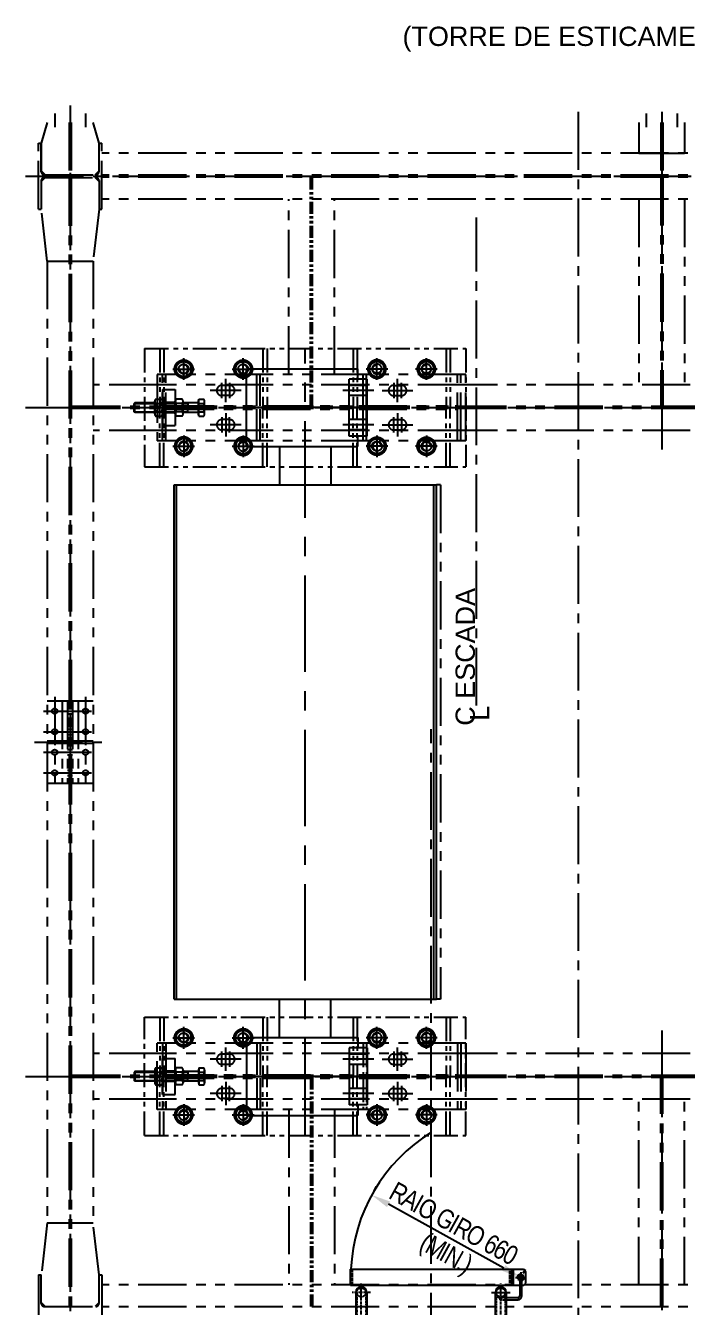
# Model space of a CAD drawing. Header units: millimetres. Extents: x -16232 to 52632, y -3739 to 20678.
# Drawn here: x 3673 to 6246, y 2635 to 7618 of the extents above; entities that cross this region are included whole.
import ezdxf
from ezdxf.enums import TextEntityAlignment as Align

# ---------------------------------------------------------------- set-up
doc = ezdxf.new("R2010")
doc.units = ezdxf.units.MM
doc.header["$LTSCALE"] = 300
doc.header["$MEASUREMENT"] = 0
for name, pattern in [('CENTER', [2, 1.25, -0.25, 0.25, -0.25]), ('CENTER2', [1.125, 0.75, -0.125, 0.125, -0.125]), ('HIDDEN', [0.375, 0.25, -0.125]), ('PHANTOM2', [1.25, 0.625, -0.125, 0.125, -0.125, 0.125, -0.125])]:
    doc.linetypes.add(name, pattern=pattern)
for name, color, linetype in [('CENTRO', 1, 'CENTER'), ('EM-PJ-CENTRO', 10, 'CENTER2'), ('EM-PJ-CONTORNO', 3, 'Continuous'), ('EM-PJ-COTA', 7, 'Continuous'), ('EM-PJ-FANTASMA', 8, 'PHANTOM2'), ('EM-PJ-FINA', 1, 'Continuous'), ('EM-PJ-HACHURA', 8, 'Continuous'), ('EM-PJ-TEXTO', 7, 'Continuous'), ('EM-PJ-TRACEJADA', 1, 'HIDDEN'), ('FINA', 8, 'Continuous')]:
    doc.layers.add(name, color=color, linetype=linetype)
doc.styles.add('PADRAO ANGLO', font='arial.ttf')
doc.dimstyles.new('COTAS-ANGLO-PADRÃO', dxfattribs={"dimscale": 30, "dimtxt": 2.5, "dimasz": 2.5, "dimexe": 1.25, "dimexo": 0.625, "dimtad": 1, "dimtxsty": 'PADRAO ANGLO', "dimcen": 2.5, "dimclrd": 256, "dimclre": 256, "dimclrt": 256, "dimadec": 0, "dimazin": 0, "dimtfac": 1, "dimtmove": 0, "dimatfit": 0, "dimfxl": 1, "dimarcsym": 0})

# ---------------------------------------------------------------- blocks, each defined once
blk = doc.blocks.new('A$C62dba0e9')
at = {"layer": 'EM-PJ-FANTASMA'}
for p, q in [((-33.3, 0), (33.3, 0)), ((0, -33.3), (0, 33.3))]:
    blk.add_line(p, q, dxfattribs=at)
blk.add_lwpolyline([(-23, -13.3), (0, -26.6), (23, -13.3), (23, 13.3), (0, 26.6), (-23, 13.3)], close=True, dxfattribs=at)
for radius in [28, 23, 15]:
    blk.add_circle((0, 0), radius, dxfattribs=at)
blk.add_arc((0, 0), 13, 180, 90, dxfattribs=at)
blk = doc.blocks.new('*D42')
at = {"layer": 'Defpoints', "color": 0, "transparency": 16777216}
for p in [(5018.3, 3071.6), (5018.3, 3071.6), (5598, 2751)]:
    blk.add_point(p, dxfattribs=at)
at = {"layer": 'EM-PJ-COTA', "lineweight": -2, "transparency": 16777216}
for p, q in [((5027.4, 3088.1), (5036.5, 3104.5)), ((5532.4, 2787.3), (5084, 3035.3)), ((5607.1, 2767.4), (5616.2, 2783.8))]:
    blk.add_line(p, q, dxfattribs=at)
at = {"layer": 'EM-PJ-COTA', "transparency": 16777216}
for points in [[(5090, 3046.3), (5077.9, 3024.4), (5018.3, 3071.6)], [(5538.4, 2798.3), (5526.3, 2776.4), (5598, 2751)]]:
    blk.add_solid(points, dxfattribs=at)
at = {"layer": 'EM-PJ-COTA', "transparency": 16777216, "char_height": 75, "attachment_point": 5, "rotation": 331.0518, "style": 'PADRAO ANGLO'}
for s, insert in [('{\\W0.8;\\T0.9;RAIO GIRO 660', (5336, 2961.7)), ('{\\W0.8;\\T0.9;   (MIN.)}}', (5275.3, 2851.9))]:
    blk.add_mtext(s, dxfattribs=dict(at, insert=insert))
blk = doc.blocks.new('A$C1EAA2A16')
for p, q in [((-1000, 510), (1000, 510)), ((-1000, 510), (-1000, -510)), ((-1000, 500), (1000, 500)), ((1000, 510), (1000, -510)), ((-1148.5, 228.9), (-1451.5, 228.9)), ((-1451.5, 228.9), (-1451.5, -204.6)), ((-1148.5, 228.9), (-1148.5, -204.6)), ((1148.5, 228.9), (1451.5, 228.9)), ((1148.5, 228.9), (1148.5, -204.6)), ((1451.5, 228.9), (1451.5, -204.6)), ((-1148.5, 100), (-1000, 100)), ((1148.5, 100), (1000, 100)), ((-1366.7, -266.3), (-1366.7, -146.3)), ((-1233.3, -266.3), (-1233.3, -146.3)), ((-1148.5, -100), (-1000, -100)), ((1148.5, -100), (1000, -100)), ((1233.3, -266.3), (1233.3, -146.3)), ((1366.7, -266.3), (1366.7, -146.3)), ((-1189, -171.3), (-1411, -171.3)), ((-1411, -241.3), (-1411, -171.3)), ((-1386.7, -241.3), (-1386.7, -171.3)), ((-1346.7, -241.3), (-1346.7, -171.3)), ((-1253.4, -241.3), (-1253.4, -171.3)), ((-1213.3, -241.3), (-1213.3, -171.3)), ((-1189, -241.3), (-1189, -171.3)), ((1189, -171.3), (1411, -171.3)), ((1189, -241.3), (1189, -171.3)), ((1213.3, -241.3), (1213.3, -171.3)), ((1253.3, -241.3), (1253.3, -171.3)), ((1346.6, -241.3), (1346.6, -171.3)), ((1386.7, -241.3), (1386.7, -171.3)), ((1411, -241.3), (1411, -171.3)), ((-1411, -204.6), (-1451.5, -204.6)), ((-1189, -241.3), (-1411, -241.3)), ((-1148.5, -204.6), (-1189, -204.6)), ((1148.5, -204.6), (1189, -204.6)), ((1189, -241.3), (1411, -241.3)), ((1411, -204.6), (1451.5, -204.6)), ((-1000, -500), (1000, -500)), ((-1000, -510), (1000, -510))]:
    blk.add_line(p, q)
at = {"layer": 'CENTRO'}
for p, q in [((-1300, -291.3), (-1300, 278.9)), ((1300, -291.3), (1300, 278.9)), ((-1527.8, 0), (1527.8, 0))]:
    blk.add_line(p, q, dxfattribs=at)
blk = doc.blocks.new('*D136')
at = {"layer": 'Defpoints', "color": 0, "transparency": 16777216}
for p in [(5175.1, 2434.8), (5175.1, 2434.8), (5675.1, 2434.8)]:
    blk.add_point(p, dxfattribs=at)
at = {"layer": 'EM-PJ-COTA', "lineweight": -2, "transparency": 16777216}
for p, q in [((5175.1, 2453.5), (5175.1, 2472.3)), ((5675.1, 2453.5), (5675.1, 2472.3)), ((5600.1, 2434.8), (5250.1, 2434.8))]:
    blk.add_line(p, q, dxfattribs=at)
at = {"layer": 'EM-PJ-COTA', "transparency": 16777216}
for points in [[(5250.1, 2447.3), (5250.1, 2422.3), (5175.1, 2434.8)], [(5600.1, 2447.3), (5600.1, 2422.3), (5675.1, 2434.8)]]:
    blk.add_solid(points, dxfattribs=at)
at = {"layer": 'EM-PJ-COTA', "transparency": 16777216, "insert": (5425.1, 2491.8), "char_height": 75, "attachment_point": 5, "style": 'PADRAO ANGLO'}
blk.add_mtext('500', dxfattribs=at)
blk = doc.blocks.new('A$C87ca2e41')
at = {"layer": 'EM-PJ-HACHURA'}
h = blk.add_hatch(color=256, dxfattribs=at)
h.paths.add_polyline_path([(340.1, 118.2), (348.1, 118.2), (348.1, 126.2, 0.414214)])
h.paths.add_polyline_path([(348.1, 110.3, 0.414214), (356, 118.2), (348.1, 118.2)])
at = {"layer": 'EM-PJ-CENTRO', "ltscale": 0.05}
for p, q in [((327, 118.2), (369.2, 118.2)), ((348.1, 139.3), (348.1, 97.1)), ((-235.8, 60), (-308, 60)), ((-271.9, -358.8), (-271.9, 96.1)), ((234.2, 60), (306.3, 60)), ((270.3, -358.8), (270.3, 96.1)), ((0, -85.1), (0, -928.3)), ((-235.8, -322.7), (-308, -322.7)), ((-253.8, -326.7), (252.2, -326.7)), ((234.2, -322.7), (306.3, -322.7)), ((350, -578.3), (-350, -578.3)), ((0, -578.3), (-247.5, -825.8)), ((0, -578.3), (247.5, -825.8))]:
    blk.add_line(p, q, dxfattribs=at)
at = {"layer": 'EM-PJ-CONTORNO'}
for p, q in [((-313.6, 86.5), (-313.6, 150)), ((-313.6, 150), (358.2, 150)), ((312.4, 150), (312.4, 86.5)), ((320.3, 86.5), (320.3, 150)), ((368.2, 140), (358.2, 150)), ((368.2, 96.5), (368.2, 140)), ((358.2, 86.5), (-313.6, 86.5)), ((-293, 60), (-293, -322.7)), ((-250.8, 60), (-250.8, -358.5)), ((249.2, -358.5), (249.2, 60)), ((291.3, 60), (291.3, -322.7)), ((344.1, 86.5), (344.1, 46.9)), ((352.1, 46.9), (352.1, 86.5)), ((358.2, 86.5), (368.2, 96.5)), ((336.1, 38.9), (291.3, 38.9)), ((291.3, 31), (337.3, 31)), ((-360.9, -295), (-293, -295)), ((-358, -295), (-358, -578.3)), ((-350, -597.4), (-350, -295)), ((-250, -295), (-250.8, -295)), ((-250, -295), (-250, -358.5)), ((291.3, -295), (358, -295)), ((350, -295), (350, -597.4)), ((358, -578.3), (358, -295)), ((-250.8, -317.2), (249.2, -317.2)), ((249.2, -336.2), (-250.8, -336.2)), ((250, -328.6), (250, -358.5)), ((-250.8, -358.5), (-350, -358.5)), ((-250, -358.5), (-313.5, -358.5)), ((350, -358.5), (249.2, -358.5)), ((250, -358.5), (313.5, -358.5)), ((-350, -559.3), (-343.7, -559.3)), ((-343.7, -597.4), (-350, -597.4)), ((-343.7, -559.3), (-343.7, -597.4)), ((343.7, -597.4), (343.7, -559.3)), ((343.7, -559.3), (350, -559.3)), ((350, -597.4), (343.7, -597.4)), ((-261, -812.3), (-256.5, -807.9)), ((-234, -839.3), (-261, -812.3)), ((-256.5, -807.9), (-229.6, -834.8)), ((-229.6, -834.8), (-234, -839.3)), ((229.6, -834.8), (256.5, -807.9)), ((234, -839.3), (229.6, -834.8)), ((261, -812.3), (234, -839.3)), ((256.5, -807.9), (261, -812.3)), ((-19, -928.3), (-19, -922)), ((-19, -922), (19.1, -922)), ((19.1, -928.3), (-19, -928.3)), ((19.1, -922), (19.1, -928.3))]:
    blk.add_line(p, q, dxfattribs=at)
for radius in [10.6, 7.95]:
    blk.add_circle((348.1, 118.2), radius, dxfattribs=at)
for centre, radius, start, end in [((-271.9, 60), 21.1, 0, 180), ((270.3, 60), 21.1, 0, 180), ((336.1, 46.9), 8, 270, 0), ((336.1, 46.9), 16, 274.5308, 0), ((-271.9, -322.7), 21.1, 180, 0), ((270.3, -322.7), 21.1, 180, 0), ((0, -578.3), 358, 180, 0), ((0, -578.3), 350, 180, 0)]:
    blk.add_arc(centre, radius, start, end, dxfattribs=at)
for p in [(-346.9, -559.3), (-346.9, -597.4), (346.9, -559.3), (346.9, -597.4), (-258.7, -810.1), (-231.8, -837), (231.8, -837), (258.7, -810.1), (-19, -925.2), (19.1, -925.2)]:
    blk.add_point(p, dxfattribs=at)
at = {"layer": 'EM-PJ-FANTASMA'}
blk.add_line((631, -225), (631, -209), dxfattribs=at)
at = {"layer": 'EM-PJ-HACHURA'}
for centre, start, end in [((335.2, 114.5), 58.5079, 121.4921), ((334.8, 120.1), 34.5079, 97.4921), ((337.8, 109.6), 82.5079, 145.4921), ((336.7, 125.3), 10.5079, 73.4921), ((342.2, 106.2), 106.5079, 169.4921), ((347.6, 104.9), 130.5079, 193.4921), ((340.6, 129.3), 346.5079, 49.4921), ((353.1, 105.8), 154.5079, 217.4921), ((345.8, 131.4), 322.5079, 25.4921), ((351.3, 131.2), 298.5079, 1.4921), ((357.7, 108.9), 178.5079, 241.4921), ((356.3, 128.7), 274.5079, 337.4921), ((360.6, 113.7), 202.5079, 265.4921), ((359.9, 124.5), 250.5079, 313.4921), ((361.4, 119.1), 226.5079, 289.4921)]:
    blk.add_arc(centre, 4.31, start, end, dxfattribs=at)
at = {"layer": 'EM-PJ-TRACEJADA', "ltscale": 0.05}
for p, q in [((-305.6, 86.5), (-305.6, 150)), ((304.4, 150), (304.4, 86.5)), ((344.1, 108.4), (344.1, 86.5)), ((352.1, 86.5), (352.1, 110)), ((-289.4, 60), (-289.4, -322.7)), ((-254.4, 60), (-254.4, -322.7)), ((252.7, 60), (252.7, -322.7)), ((287.8, 60), (287.8, -322.7)), ((267, 38.9), (267, 31)), ((291.3, 38.9), (267, 38.9)), ((267, 31), (291.3, 31)), ((-250.8, -295), (-252.9, -295)), ((250, -295), (250, -328.6)), ((250, -295), (252.9, -295)), ((-258.8, -316.7), (-250.8, -316.7)), ((-250.8, -336.7), (-258.8, -336.7)), ((-257.9, -342.6), (-257.9, -300)), ((-253.8, -317.2), (-250.8, -317.2)), ((-253.8, -336.2), (-253.8, -317.2)), ((252.2, -320), (-253.8, -320)), ((-253.8, -333.4), (252.2, -333.4)), ((-250.8, -336.2), (-253.8, -336.2)), ((249.2, -316.7), (257.2, -316.7)), ((249.2, -317.2), (252.2, -317.2)), ((252.2, -336.2), (249.2, -336.2)), ((257.2, -336.7), (249.2, -336.7)), ((252.2, -317.2), (252.2, -336.2)), ((257.9, -342.6), (257.9, -300)), ((-358, -358.5), (-350, -358.5)), ((-313.5, -358.5), (-313.5, -355.5)), ((-308.5, -350.5), (-265.9, -350.5)), ((257.2, -350.5), (358, -350.5)), ((308.5, -350.5), (265.9, -350.5)), ((313.5, -358.5), (313.5, -355.5)), ((350, -358.5), (358, -358.5))]:
    blk.add_line(p, q, dxfattribs=at)
for centre in [(-271.9, 60), (270.3, 60), (-271.9, -322.7), (270.3, -322.7)]:
    blk.add_circle(centre, 17.5, dxfattribs=at)
for centre, radius, start, end in [((270.3, 60), 21.1, 180, 0), ((-252.9, -300), 5, 90, 180), ((252.9, -300), 5, 0, 90), ((-265.9, -342.6), 7.94, 270, 0), ((265.9, -342.6), 7.94, 180, 270), ((-308.5, -355.5), 5, 90, 180), ((308.5, -355.5), 5, 0, 90)]:
    blk.add_arc(centre, radius, start, end, dxfattribs=at)
at = {"layer": 'EM-PJ-COTA'}
dim = blk.add_linear_dim(base=(-250.8, -198), p1=(249.2, -198), p2=(-250.8, -198), angle=180, dimstyle='COTAS-ANGLO-PADRÃO', override={"dimscale": 30, "dimdec": 0}, dxfattribs=at)
dim.commit()
dim.dimension.update_dxf_attribs({"geometry": '*D136', "text_midpoint": (-0.8, -198), "dimtype": 128, "insert": (-5426, -2632.8)})

msp = doc.modelspace()

# ---------------------------------------------------------------- linework, layer by layer
at = {"layer": 'EM-PJ-CENTRO'}
for p, q in [((3845.96, 7307.792), (3845.96, 2357.792)), ((5820.96, 7282.792), (5820.96, 2382.792)), ((3672.96, 7032.792), (8464.716, 7032.792)), ((5425.96, 4974.227), (5425.96, 6871.596)), ((5249.93, 1453.419, -1687803.271), (5249.93, 4883.105, -1687803.271))]:
    msp.add_line(p, q, dxfattribs=at)
at = {"layer": 'EM-PJ-FANTASMA'}
for p, q in [((3785.96, 7276.333), (3785.96, 7223.251)), ((3905.96, 7276.333), (3905.96, 7223.251)), ((6085.96, 7276.333), (6085.96, 7223.251)), ((6145.96, 7282.792), (6145.96, 5953.792)), ((6205.96, 7276.333), (6205.96, 7223.251)), ((3756.96, 7241.792), (3733.66, 7160.792)), ((3841.96, 7241.792), (3841.96, 7038.042)), ((3849.96, 7241.792), (3849.96, 7038.042)), ((3958.26, 7160.792), (3934.96, 7241.792)), ((6056.96, 7241.792), (6056.96, 7121.792)), ((6142.11, 7241.792), (6142.11, 7036.642)), ((6149.81, 7241.792), (6149.81, 7036.642)), ((6234.96, 7241.792), (6234.96, 7121.792)), ((3722.96, 6904.792), (3722.96, 7160.792)), ((3722.96, 7160.792), (3733.66, 7160.792)), ((3733.66, 7049.842), (3733.66, 7160.792)), ((3733.66, 7160.792), (3733.66, 7053.042)), ((3958.26, 7049.842), (3958.26, 7160.792)), ((3958.26, 7160.792), (3968.96, 7160.792)), ((3958.26, 7053.042), (3958.26, 7160.792)), ((3968.96, 6904.792), (3968.96, 7160.792)), ((7672.96, 7121.792), (3968.96, 7121.792)), ((6056.96, 7121.792), (6234.96, 7121.792)), ((3733.66, 7053.042), (3748.66, 7038.042)), ((3733.66, 7012.542), (3748.66, 7027.542)), ((3745.46, 7038.042), (3946.46, 7038.042)), ((3745.46, 7027.542), (3946.46, 7027.542)), ((3748.66, 7038.042), (3943.26, 7038.042)), ((3842.11, 7027.542), (3842.11, 2638.042)), ((3849.81, 7027.542), (3849.81, 2638.042)), ((3943.26, 7038.042), (3958.26, 7053.042)), ((3958.26, 7012.542), (3943.26, 7027.542)), ((7672.96, 7036.642), (3968.96, 7036.642)), ((7672.96, 7028.942), (3968.96, 7028.942)), ((6142.11, 7028.942), (6142.11, 6136.642)), ((6149.81, 7028.942), (6149.81, 6136.642)), ((3733.66, 7015.742), (3733.66, 6904.792)), ((3958.26, 7015.742), (3958.26, 6904.792)), ((7672.96, 6943.792), (3968.96, 6943.792)), ((4695.96, 6261.792), (4695.96, 6943.792)), ((4873.96, 6261.792), (4873.96, 6943.792)), ((6056.96, 6943.792), (6056.96, 6221.792)), ((6234.96, 6943.792), (6234.96, 6221.792)), ((3722.96, 6904.792), (3733.66, 6904.792)), ((3756.96, 6702.542), (3733.66, 6904.792)), ((3958.26, 6904.792), (3934.96, 6702.542)), ((3958.26, 6904.792), (3968.96, 6904.792)), ((3756.96, 6702.542), (3756.96, 2963.042)), ((3756.96, 6702.542), (3934.96, 6702.542)), ((3934.96, 6702.542), (3934.96, 2963.042)), ((5384.96, 6261.792), (4184.96, 6261.792)), ((4184.96, 6261.792), (4184.96, 6003.792)), ((4204.96, 6003.792), (4204.96, 6261.792)), ((4217.96, 6003.792), (4217.96, 6261.792)), ((4435.96, 6169.442), (4435.96, 6229.442)), ((4450.96, 6154.442), (4450.96, 6244.442)), ((4465.96, 6229.442), (4465.96, 6169.442)), ((4571.96, 6139.292), (4571.96, 6261.792)), ((4584.96, 6139.292), (4584.96, 6261.792)), ((4984.96, 6139.292), (4984.96, 6261.792)), ((4997.96, 6139.292), (4997.96, 6261.792)), ((5103.96, 6229.442), (5103.96, 6169.442)), ((5118.96, 6154.442), (5118.96, 6244.442)), ((5133.96, 6169.442), (5133.96, 6229.442)), ((5351.96, 6003.792), (5351.96, 6261.792)), ((5364.96, 6003.792), (5364.96, 6261.792)), ((5384.96, 6003.792), (5384.96, 6261.792)), ((4184.96, 6221.792), (3934.96, 6221.792)), ((5384.96, 6221.792), (4184.96, 6221.792)), ((4204.96, 6202.792), (4204.96, 6062.792)), ((4204.96, 6202.792), (4254.96, 6202.792)), ((4254.96, 6202.792), (4254.96, 6062.792)), ((4510.96, 6199.442), (4390.96, 6199.442)), ((4465.96, 6219.442), (4435.96, 6219.442)), ((4465.96, 6179.442), (4435.96, 6179.442)), ((5058.96, 6199.442), (5178.96, 6199.442)), ((5103.96, 6219.442), (5133.96, 6219.442)), ((5103.96, 6179.442), (5133.96, 6179.442)), ((6256.96, 6221.792), (5384.96, 6221.792)), ((3672.96, 6132.792), (7968.96, 6132.792)), ((7792.11, 6136.642), (3849.81, 6136.642)), ((4071.46, 6132.792), (4392.71, 6132.792)), ((4096.992, 6151.792), (4095.21, 6148.705)), ((4095.21, 6116.88), (4095.21, 6148.705)), ((4095.21, 6148.705), (4174.876, 6148.705)), ((4096.992, 6113.792), (4096.992, 6151.792)), ((4174.876, 6151.792), (4096.992, 6151.792)), ((4174.876, 6108.11), (4174.876, 6157.474)), ((4178.312, 6165.701), (4201.524, 6165.701)), ((4178.312, 6149.247), (4201.524, 6149.247)), ((4204.96, 6108.11), (4204.96, 6157.474)), ((4254.96, 6152.792), (4204.96, 6152.792)), ((4254.96, 6151.792), (4204.96, 6151.792)), ((4204.96, 6148.705), (4254.96, 6148.705)), ((4217.96, 6139.292), (5351.96, 6139.292)), ((4254.96, 6108.11), (4254.96, 6157.474)), ((4281.608, 6165.701), (4258.395, 6165.701)), ((4281.608, 6149.247), (4258.395, 6149.247)), ((4285.043, 6108.11), (4285.043, 6157.474)), ((4345.21, 6151.792), (4285.043, 6151.792)), ((4285.043, 6148.705), (4304.043, 6148.705)), ((4304.043, 6148.705), (4305.826, 6151.792)), ((4304.043, 6148.705), (4304.043, 6132.792)), ((4304.043, 6116.88), (4304.043, 6132.792)), ((4345.21, 6105.4), (4345.21, 6160.184)), ((4346.001, 6160.184), (4345.21, 6160.184)), ((4346.001, 6099.883), (4346.001, 6165.701)), ((4346.001, 6165.701), (4365.524, 6165.701)), ((4346.001, 6149.247), (4365.524, 6149.247)), ((4368.96, 6108.11), (4368.96, 6157.474)), ((7792.11, 6128.942), (3849.81, 6128.942)), ((4095.21, 6116.88), (4174.876, 6116.88)), ((4096.992, 6113.792), (4095.21, 6116.88)), ((4174.876, 6113.792), (4096.992, 6113.792)), ((4178.312, 6116.338), (4201.524, 6116.338)), ((4178.312, 6099.883), (4201.524, 6099.883)), ((4204.96, 6116.88), (4254.96, 6116.88)), ((4254.96, 6113.792), (4204.96, 6113.792)), ((4254.96, 6112.792), (4204.96, 6112.792)), ((4217.96, 6126.292), (5351.96, 6126.292)), ((4281.608, 6116.338), (4258.395, 6116.338)), ((4281.608, 6099.883), (4258.395, 6099.883)), ((4285.043, 6116.88), (4304.043, 6116.88)), ((4345.21, 6113.792), (4285.043, 6113.792)), ((4304.043, 6116.88), (4305.826, 6113.792)), ((4346.001, 6105.4), (4345.21, 6105.4)), ((4346.001, 6116.338), (4365.524, 6116.338)), ((4346.001, 6099.883), (4365.524, 6099.883)), ((4435.96, 6096.142), (4435.96, 6036.142)), ((4465.96, 6086.142), (4435.96, 6086.142)), ((4450.96, 6111.142), (4450.96, 6021.142)), ((4465.96, 6036.142), (4465.96, 6096.142)), ((4571.96, 6003.792), (4571.96, 6126.292)), ((4584.96, 6003.792), (4584.96, 6126.292)), ((4984.96, 6003.792), (4984.96, 6126.292)), ((4997.96, 6003.792), (4997.96, 6126.292)), ((5103.96, 6036.142), (5103.96, 6096.142)), ((5103.96, 6086.142), (5133.96, 6086.142)), ((5118.96, 6111.142), (5118.96, 6021.142)), ((5133.96, 6096.142), (5133.96, 6036.142)), ((4184.96, 6043.792), (3934.96, 6043.792)), ((5384.96, 6043.792), (4184.96, 6043.792)), ((4204.96, 6062.792), (4254.96, 6062.792)), ((4510.96, 6066.142), (4390.96, 6066.142)), ((4465.96, 6046.142), (4435.96, 6046.142)), ((5058.96, 6066.142), (5178.96, 6066.142)), ((5103.96, 6046.142), (5133.96, 6046.142)), ((6256.96, 6043.792), (5384.96, 6043.792)), ((5384.96, 6003.792), (4184.96, 6003.792)), ((5285.96, 5832.792), (5269.96, 5832.792)), ((5285.96, 5832.792), (5285.96, 3832.792)), ((3756.96, 4992.792), (3934.96, 4992.792)), ((3785.96, 5007.792), (3785.96, 4657.792)), ((3814.96, 4992.792), (3814.96, 4672.792)), ((3836.11, 4992.792), (3836.11, 4672.792)), ((3855.81, 4992.792), (3855.81, 4672.792)), ((3876.96, 4992.792), (3876.96, 4672.792)), ((3905.96, 5007.792), (3905.96, 4657.792)), ((3741.96, 4952.792), (3949.96, 4952.792)), ((3836.11, 4963.292), (3855.81, 4963.292)), ((3836.11, 4942.292), (3855.81, 4942.292)), ((3741.96, 4872.792), (3949.96, 4872.792)), ((3756.96, 4837.792), (3934.96, 4837.792)), ((3836.11, 4883.292), (3855.81, 4883.292)), ((3836.11, 4862.292), (3855.81, 4862.292)), ((3706.96, 4832.792), (3984.96, 4832.792)), ((3741.96, 4792.792), (3949.96, 4792.792)), ((3756.96, 4827.792), (3934.96, 4827.792)), ((3836.11, 4803.292), (3855.81, 4803.292)), ((3836.11, 4782.292), (3855.81, 4782.292)), ((3741.96, 4712.792), (3949.96, 4712.792)), ((3836.11, 4723.292), (3855.81, 4723.292)), ((3836.11, 4702.292), (3855.81, 4702.292)), ((3756.96, 4672.792), (3934.96, 4672.792)), ((5285.96, 3832.792), (5269.96, 3832.792)), ((6145.96, 3711.792), (6145.96, 2382.792)), ((5384.96, 3661.792), (4184.96, 3661.792)), ((4184.96, 3403.792), (4184.96, 3661.792)), ((4204.96, 3661.792), (4204.96, 3403.792)), ((4217.96, 3661.792), (4217.96, 3403.792)), ((4450.96, 3554.442), (4450.96, 3644.442)), ((4571.96, 3661.792), (4571.96, 3539.292)), ((4584.96, 3661.792), (4584.96, 3539.292)), ((5118.96, 3554.442), (5118.96, 3644.442)), ((5351.96, 3661.792), (5351.96, 3403.792)), ((5364.96, 3661.792), (5364.96, 3403.792)), ((5384.96, 3661.792), (5384.96, 3403.792)), ((4184.96, 3621.792), (3934.96, 3621.792)), ((5384.96, 3621.792), (4184.96, 3621.792)), ((4204.96, 3462.792), (4204.96, 3602.792)), ((4204.96, 3602.792), (4254.96, 3602.792)), ((4254.96, 3462.792), (4254.96, 3602.792)), ((4510.96, 3599.442), (4390.96, 3599.442)), ((4435.96, 3569.442), (4435.96, 3629.442)), ((4465.96, 3619.442), (4435.96, 3619.442)), ((4465.96, 3629.442), (4465.96, 3569.442)), ((5058.96, 3599.442), (5178.96, 3599.442)), ((5103.96, 3629.442), (5103.96, 3569.442)), ((5103.96, 3619.442), (5133.96, 3619.442)), ((5133.96, 3569.442), (5133.96, 3629.442)), ((6256.96, 3621.792), (5384.96, 3621.792)), ((4096.992, 3551.792), (4095.21, 3548.705)), ((4095.21, 3548.705), (4174.876, 3548.705)), ((4095.21, 3548.705), (4095.21, 3516.88)), ((4096.992, 3551.792), (4096.992, 3513.792)), ((4174.876, 3551.792), (4096.992, 3551.792)), ((4174.876, 3557.474), (4174.876, 3508.11)), ((4178.312, 3565.701), (4201.524, 3565.701)), ((4178.312, 3549.247), (4201.524, 3549.247)), ((4204.96, 3557.474), (4204.96, 3508.11)), ((4254.96, 3552.792), (4204.96, 3552.792)), ((4254.96, 3551.792), (4204.96, 3551.792)), ((4204.96, 3548.705), (4254.96, 3548.705)), ((4217.96, 3539.292), (5351.96, 3539.292)), ((4254.96, 3557.474), (4254.96, 3508.11)), ((4281.608, 3565.701), (4258.395, 3565.701)), ((4281.608, 3549.247), (4258.395, 3549.247)), ((4285.043, 3557.474), (4285.043, 3508.11)), ((4345.21, 3551.792), (4285.043, 3551.792)), ((4285.043, 3548.705), (4304.043, 3548.705)), ((4304.043, 3548.705), (4305.826, 3551.792)), ((4304.043, 3548.705), (4304.043, 3532.792)), ((4345.21, 3560.184), (4345.21, 3505.4)), ((4346.001, 3560.184), (4345.21, 3560.184)), ((4346.001, 3565.701), (4346.001, 3499.883)), ((4346.001, 3565.701), (4365.524, 3565.701)), ((4346.001, 3549.247), (4365.524, 3549.247)), ((4368.96, 3557.474), (4368.96, 3508.11)), ((4465.96, 3579.442), (4435.96, 3579.442)), ((5103.96, 3579.442), (5133.96, 3579.442)), ((3672.96, 3532.792), (7968.96, 3532.792)), ((7792.11, 3536.642), (3849.81, 3536.642)), ((7792.11, 3528.942), (3849.81, 3528.942)), ((4071.46, 3532.792), (4392.71, 3532.792)), ((4096.992, 3513.792), (4095.21, 3516.88)), ((4095.21, 3516.88), (4174.876, 3516.88)), ((4174.876, 3513.792), (4096.992, 3513.792)), ((4178.312, 3516.338), (4201.524, 3516.338)), ((4178.312, 3499.883), (4201.524, 3499.883)), ((4204.96, 3516.88), (4254.96, 3516.88)), ((4254.96, 3513.792), (4204.96, 3513.792)), ((4254.96, 3512.792), (4204.96, 3512.792)), ((4217.96, 3526.292), (5351.96, 3526.292)), ((4281.608, 3516.338), (4258.395, 3516.338)), ((4281.608, 3499.883), (4258.395, 3499.883)), ((4285.043, 3516.88), (4304.043, 3516.88)), ((4345.21, 3513.792), (4285.043, 3513.792)), ((4304.043, 3516.88), (4304.043, 3532.792)), ((4304.043, 3516.88), (4305.826, 3513.792)), ((4346.001, 3505.4), (4345.21, 3505.4)), ((4346.001, 3516.338), (4365.524, 3516.338)), ((4346.001, 3499.883), (4365.524, 3499.883)), ((4435.96, 3496.142), (4435.96, 3436.142)), ((4450.96, 3511.142), (4450.96, 3421.142)), ((4465.96, 3436.142), (4465.96, 3496.142)), ((4571.96, 3526.292), (4571.96, 3403.792)), ((4584.96, 3526.292), (4584.96, 3403.792)), ((5103.96, 3436.142), (5103.96, 3496.142)), ((5118.96, 3511.142), (5118.96, 3421.142)), ((5133.96, 3496.142), (5133.96, 3436.142)), ((6142.11, 2636.642), (6142.11, 3528.942)), ((6149.81, 2636.642), (6149.81, 3528.942)), ((4184.96, 3443.792), (3934.96, 3443.792)), ((5384.96, 3443.792), (4184.96, 3443.792)), ((4204.96, 3462.792), (4254.96, 3462.792)), ((4510.96, 3466.142), (4390.96, 3466.142)), ((4465.96, 3486.142), (4435.96, 3486.142)), ((4465.96, 3446.142), (4435.96, 3446.142)), ((5058.96, 3466.142), (5178.96, 3466.142)), ((5103.96, 3486.142), (5133.96, 3486.142)), ((5103.96, 3446.142), (5133.96, 3446.142)), ((6256.96, 3443.792), (5384.96, 3443.792)), ((6056.96, 2721.792), (6056.96, 3443.792)), ((6234.96, 2721.792), (6234.96, 3443.792)), ((5384.96, 3403.792), (4184.96, 3403.792)), ((4695.96, 3403.792), (4695.96, 2721.792)), ((4873.96, 3403.792), (4873.96, 2721.792)), ((3756.96, 2963.042), (3733.66, 2760.792)), ((3756.96, 2963.042), (3934.96, 2963.042)), ((3958.26, 2760.792), (3934.96, 2963.042)), ((3722.96, 2760.792), (3722.96, 2504.792)), ((3722.96, 2760.792), (3733.66, 2760.792)), ((3733.66, 2649.842), (3733.66, 2760.792)), ((3958.26, 2649.842), (3958.26, 2760.792)), ((3958.26, 2760.792), (3968.96, 2760.792)), ((3968.96, 2760.792), (3968.96, 2504.792)), ((7672.96, 2721.792), (3968.96, 2721.792)), ((3733.66, 2653.042), (3748.66, 2638.042)), ((3958.26, 2653.042), (3943.26, 2638.042)), ((3745.46, 2638.042), (3946.46, 2638.042)), ((7672.96, 2636.642), (3968.96, 2636.642))]:
    msp.add_line(p, q, dxfattribs=at)
at = {"layer": 'EM-PJ-FANTASMA', "ltscale": 0.25}
for p, q in [((4781.11, 6136.642), (4781.11, 7028.942)), ((4788.81, 6136.642), (4788.81, 7028.942)), ((4781.11, 3528.942), (4781.11, 2636.642)), ((4788.81, 3528.942), (4788.81, 2636.642))]:
    msp.add_line(p, q, dxfattribs=at)
at = {"layer": 'EM-PJ-FANTASMA', "ltscale": 0.5}
for p, q in [((4134.96, 6362.792), (4134.96, 5902.792)), ((4134.96, 6362.792), (5384.96, 6362.792)), ((4194.601, 6362.792), (4194.601, 6136.642)), ((4210.601, 6362.792), (4210.601, 6136.642)), ((4595.751, 6362.792), (4595.751, 6136.642)), ((4611.751, 6362.792), (4611.751, 6136.642)), ((4945.751, 6362.792), (4945.751, 6136.642)), ((4961.751, 6362.792), (4961.751, 6136.642)), ((5307.96, 6362.792), (5307.96, 6136.642)), ((5323.96, 6362.792), (5323.96, 6136.642)), ((5384.96, 6362.792), (5384.96, 5902.792)), ((4194.601, 5902.792), (4194.601, 6128.942)), ((4210.601, 5902.792), (4210.601, 6128.942)), ((4595.751, 5902.792), (4595.751, 6128.942)), ((4611.751, 5902.792), (4611.751, 6128.942)), ((4945.751, 5902.792), (4945.751, 6128.942)), ((4961.751, 5902.792), (4961.751, 6128.942)), ((5307.96, 5902.792), (5307.96, 6128.942)), ((5323.96, 5902.792), (5323.96, 6128.942)), ((4134.96, 5902.792), (5384.96, 5902.792)), ((4134.96, 3302.792), (4134.96, 3762.792)), ((4134.96, 3762.792), (5384.96, 3762.792)), ((4194.601, 3762.792), (4194.601, 3536.642)), ((4210.601, 3762.792), (4210.601, 3536.642)), ((4595.751, 3762.792), (4595.751, 3536.642)), ((4611.751, 3762.792), (4611.751, 3536.642)), ((4945.751, 3762.792), (4945.751, 3536.642)), ((4961.751, 3762.792), (4961.751, 3536.642)), ((5307.96, 3762.792), (5307.96, 3536.642)), ((5323.96, 3762.792), (5323.96, 3536.642)), ((5384.96, 3302.792), (5384.96, 3762.792)), ((4984.96, 3661.792), (4984.96, 3539.292)), ((4997.96, 3661.792), (4997.96, 3539.292)), ((4194.601, 3302.792), (4194.601, 3528.942)), ((4210.601, 3302.792), (4210.601, 3528.942)), ((4595.751, 3302.792), (4595.751, 3528.942)), ((4611.751, 3302.792), (4611.751, 3528.942)), ((4945.751, 3302.792), (4945.751, 3528.942)), ((4961.751, 3302.792), (4961.751, 3528.942)), ((4984.96, 3526.292), (4984.96, 3403.792)), ((4997.96, 3526.292), (4997.96, 3403.792)), ((5307.96, 3302.792), (5307.96, 3528.942)), ((5323.96, 3302.792), (5323.96, 3528.942)), ((4134.96, 3302.792), (5384.96, 3302.792))]:
    msp.add_line(p, q, dxfattribs=at)
at = {"layer": 'EM-PJ-FANTASMA'}
for centre in [(3785.96, 4952.792), (3905.96, 4952.792), (3785.96, 4872.792), (3905.96, 4872.792), (3785.96, 4792.792), (3905.96, 4792.792), (3785.96, 4712.792), (3905.96, 4712.792)]:
    msp.add_circle(centre, 10.5, dxfattribs=at)
for centre, radius, start, end in [((3745.46, 7049.842), 11.8, 180, 270), ((3745.46, 7015.742), 11.8, 90, 180), ((3946.46, 7049.842), 11.8, 270, 0), ((3946.46, 7015.742), 11.8, 0, 90), ((4435.96, 6199.442), 20, 90, 270), ((4465.96, 6199.442), 20, 270, 90), ((5103.96, 6199.442), 20, 90, 270), ((5133.96, 6199.442), 20, 270, 90), ((4186.446, 6157.474), 11.569, 134.673904, 225.326096), ((4216.001, 6132.792), 41.125, 156.414839, 203.585161), ((4193.39, 6157.474), 11.569, 314.673904, 45.326096), ((4163.835, 6132.792), 41.125, 336.414839, 23.585161), ((4266.529, 6157.474), 11.569, 134.673904, 225.326096), ((4296.084, 6132.792), 41.125, 156.414839, 203.585161), ((4273.474, 6157.474), 11.569, 314.673904, 45.326096), ((4243.918, 6132.792), 41.125, 336.414839, 23.585161), ((4357.39, 6157.474), 11.569, 314.673904, 45.326096), ((4327.835, 6132.792), 41.125, 336.414839, 23.585161), ((4186.446, 6108.11), 11.569, 134.673904, 225.326096), ((4193.39, 6108.11), 11.569, 314.673904, 45.326096), ((4266.529, 6108.11), 11.569, 134.673904, 225.326096), ((4273.474, 6108.11), 11.569, 314.673904, 45.326096), ((4357.39, 6108.11), 11.569, 314.673904, 45.326096), ((4435.96, 6066.142), 20, 90, 270), ((4465.96, 6066.142), 20, 270, 90), ((5103.96, 6066.142), 20, 90, 270), ((5133.96, 6066.142), 20, 270, 90), ((4435.96, 3599.442), 20, 90, 270), ((4465.96, 3599.442), 20, 270, 90), ((5103.96, 3599.442), 20, 90, 270), ((5133.96, 3599.442), 20, 270, 90), ((4186.446, 3557.474), 11.569, 134.673904, 225.326096), ((4216.001, 3532.792), 41.125, 156.414839, 203.585161), ((4193.39, 3557.474), 11.569, 314.673904, 45.326096), ((4163.835, 3532.792), 41.125, 336.414839, 23.585161), ((4266.529, 3557.474), 11.569, 134.673904, 225.326096), ((4296.084, 3532.792), 41.125, 156.414839, 203.585161), ((4273.474, 3557.474), 11.569, 314.673904, 45.326096), ((4243.918, 3532.792), 41.125, 336.414839, 23.585161), ((4357.39, 3557.474), 11.569, 314.673904, 45.326096), ((4327.835, 3532.792), 41.125, 336.414839, 23.585161), ((4186.446, 3508.11), 11.569, 134.673904, 225.326096), ((4193.39, 3508.11), 11.569, 314.673904, 45.326096), ((4266.529, 3508.11), 11.569, 134.673904, 225.326096), ((4273.474, 3508.11), 11.569, 314.673904, 45.326096), ((4357.39, 3508.11), 11.569, 314.673904, 45.326096), ((4435.96, 3466.142), 20, 90, 270), ((4465.96, 3466.142), 20, 270, 90), ((5103.96, 3466.142), 20, 90, 270), ((5133.96, 3466.142), 20, 270, 90), ((3745.46, 2649.842), 11.8, 180, 270), ((3946.46, 2649.842), 11.8, 270, 0)]:
    msp.add_arc(centre, radius, start, end, dxfattribs=at)
at = {"layer": 'EM-PJ-FINA'}
msp.add_arc((5594.085, 2755.396, -1687803.271), 656.839, 121.59802, 177.612202, dxfattribs=at)

# ---------------------------------------------------------------- block references
at = {"layer": 'EM-PJ-CONTORNO'}
msp.add_blockref('A$C87ca2e41', (5249.93, 2632.792, -1687803.271), dxfattribs=at)
at = {"layer": 'EM-PJ-FANTASMA', "ltscale": 0.5, "yscale": 1.27, "zscale": 1.27}
for p, xscale in [((4287.601, 6282.794), 1.27), ((4518.751, 6282.794), 1.27), ((5038.751, 6282.794), -1.27), ((5230.96, 6282.794), -1.27), ((4287.601, 3682.794), 1.27), ((4518.751, 3682.794), 1.27), ((5038.751, 3682.794), -1.27), ((5230.96, 3682.794), -1.27)]:
    msp.add_blockref('A$C62dba0e9', p, dxfattribs=dict(at, xscale=xscale))
at = {"layer": 'EM-PJ-FANTASMA', "ltscale": 0.5, "yscale": 1.27, "zscale": 1.27, "rotation": 180}
for p, xscale in [((4287.601, 5982.791), -1.27), ((4518.751, 5982.791), -1.27), ((5038.751, 5982.791), 1.27), ((5230.96, 5982.791), 1.27), ((4287.601, 3382.791), -1.27), ((4518.751, 3382.791), -1.27), ((5038.751, 3382.791), 1.27), ((5230.96, 3382.791), 1.27)]:
    msp.add_blockref('A$C62dba0e9', p, dxfattribs=dict(at, xscale=xscale))
at = {"layer": 'FINA', "rotation": 90}
msp.add_blockref('A$C1EAA2A16', (4759.96, 4832.792), dxfattribs=at)

# ---------------------------------------------------------------- texts
at = {"layer": 'EM-PJ-TEXTO', "style": 'PADRAO ANGLO'}
msp.add_text('(TORRE DE ESTICAMENTO)', height=75, dxfattribs=at).set_placement((5836.748, 7576.507), align=Align.MIDDLE_CENTER)
for s, p in [('C ESCADA', (5382.163, 5163.858)), ('L', (5437.694, 4944.721))]:
    msp.add_text(s, height=75, rotation=90, dxfattribs=at).set_placement(p, align=Align.MIDDLE_CENTER)

# ---------------------------------------------------------------- dimensions: what is measured, and where the dimension line sits
at = {"layer": 'EM-PJ-COTA'}
dim = msp.add_aligned_dim(p1=(5598.003, 2751.012, -1687803.271), p2=(5018.33, 3071.645, -1687803.271), distance=0, text='{\\W0.8;\\T0.9;RAIO GIRO 660\\X{\\W0.8;\\T0.9;   (MIN.)}}', dimstyle='COTAS-ANGLO-PADRÃO', override={"dimscale": 30, "dimdec": 0}, dxfattribs=at)
dim.commit()
dim.dimension.update_dxf_attribs({"geometry": '*D42', "text_midpoint": (5308.166, 2911.329, -1687803.271)})

doc.saveas('drawing.dxf')
